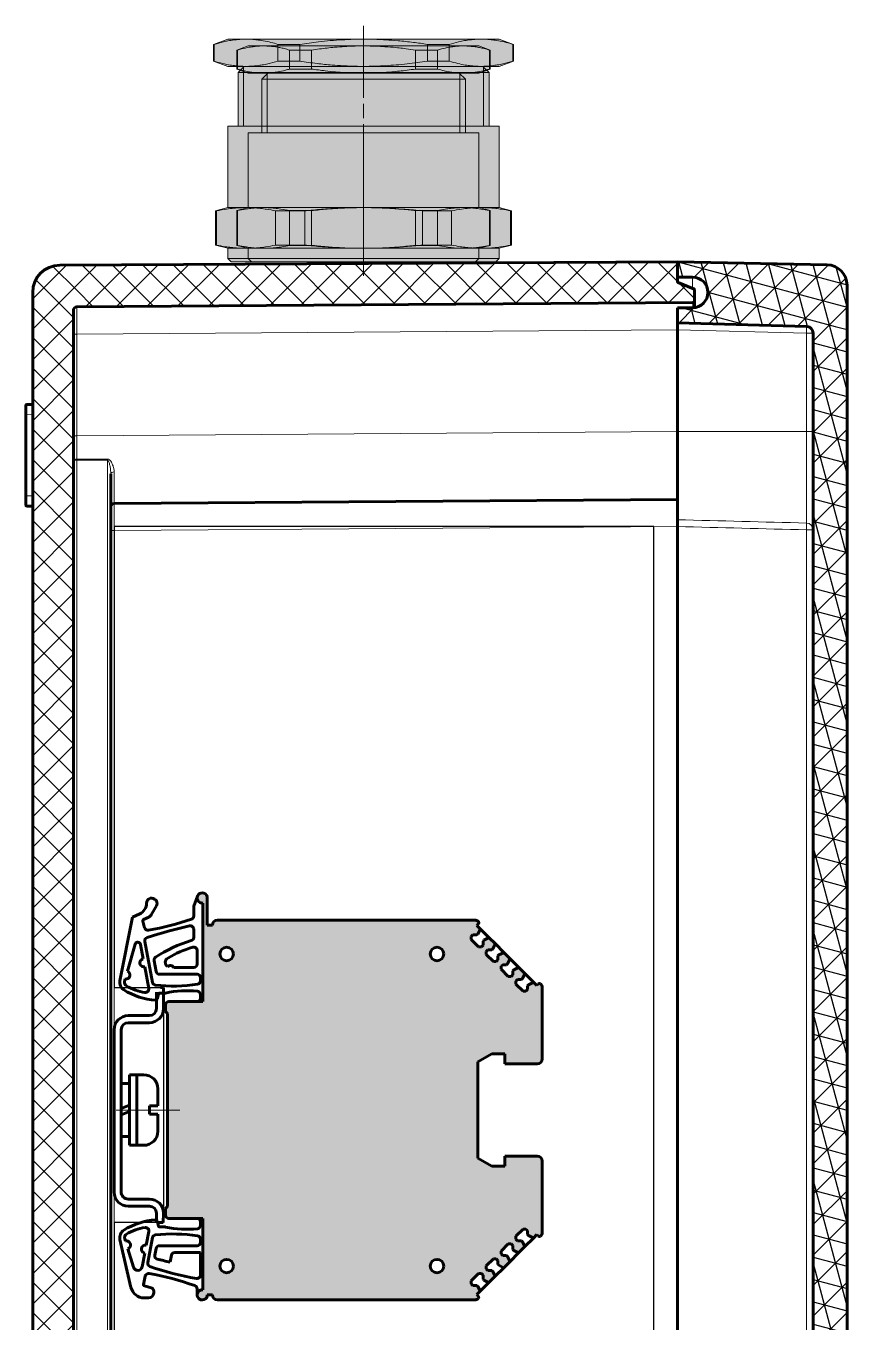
# Model space of a CAD drawing. Header units: millimetres. Extents: x -101 to 319, y -85 to 212.
# Drawn here: x 161.55 to 191.8, y 53.38 to 101.14 of the extents above; entities that cross this region are included whole.
import ezdxf

# ---------------------------------------------------------------- set-up
doc = ezdxf.new("R2010")
doc.units = ezdxf.units.MM
for name, pattern in [('K5LT_AXLED', [26.227272, 21.727272, -1.5, 1.5, -1.5]), ('K5LT_BASIC', [0]), ('K5LT_THIN', [0])]:
    doc.linetypes.add(name, pattern=pattern)
doc.layers.add('Системный слой', color=7, linetype='Continuous')

# ---------------------------------------------------------------- blocks, each defined once
blk = doc.blocks.new('35_DIN_CUTSIDE')
at = {"layer": 'Системный слой', "color": 150, "linetype": 'K5LT_BASIC', "lineweight": 60, "true_color": 0x0080ff}
for p, q in [((6.24, 14.95), (6.24, 17.35)), ((6.85, 18.06), (7.28, 18.06)), ((7.28, 18.06), (7.28, 14.95)), ((2.08, 13.91), (5.2, 13.91)), ((0, 11.83), (0, -12.09)), ((0, 11.83), (0, -12.09)), ((1.04, 11.83), (1.04, -12.09)), ((5.2, 12.87), (2.08, 12.87)), ((2.29, 3.9), (1.04, 3.9)), ((1.04, 3.9), (1.04, 0)), ((3.33, 5.2), (2.29, 5.2)), ((2.29, 5.2), (2.29, 0)), ((2.29, 0), (2.29, 3.9)), ((4.37, 5.2), (3.33, 5.2)), ((4.37, 5.2), (3.33, 5.2)), ((3.33, 0), (3.33, 5.2)), ((6.45, 0.62), (6.45, 3.12)), ((6.45, 0.62), (6.45, 3.12)), ((1.04, 0.24), (2.29, 0.69)), ((5.2, -0.62), (5.2, 0.62)), ((5.2, 0.62), (6.45, 0.62)), ((5.2, -0.62), (5.2, 0.62)), ((5.2, 0.62), (6.45, 0.62)), ((1.04, -3.9), (1.04, 0)), ((2.29, -0.24), (1.04, -0.69)), ((2.29, -5.2), (2.29, 0)), ((2.29, 0), (2.29, -3.9)), ((3.33, 0), (3.33, -5.2)), ((6.45, -0.62), (5.2, -0.62)), ((6.45, -0.62), (5.2, -0.62)), ((6.45, -0.62), (6.45, -3.12)), ((6.45, -0.62), (6.45, -3.12)), ((2.29, -3.9), (1.04, -3.9)), ((3.33, -5.2), (2.29, -5.2)), ((4.37, -5.2), (3.33, -5.2)), ((4.37, -5.2), (3.33, -5.2)), ((5.2, -13.13), (2.08, -13.13)), ((5.2, -13.13), (2.08, -13.13)), ((2.08, -14.17), (5.2, -14.17)), ((2.08, -14.17), (5.2, -14.17)), ((6.24, -15.21), (6.24, -16.46)), ((7.24, -16.59), (7.28, -15.21)), ((6.41, -16.58), (7.24, -16.59))]:
    blk.add_line(p, q, dxfattribs=at)
at = {"layer": 'Системный слой', "color": 30, "linetype": 'K5LT_AXLED', "lineweight": 18, "true_color": 0xff8000}
blk.add_line((0.29, 0), (9.68, 0), dxfattribs=at)
at = {"layer": 'Системный слой', "color": 150, "linetype": 'K5LT_BASIC', "lineweight": 60, "true_color": 0x0080ff}
for centre, radius, start, end in [((2.08, 11.83), 2.08, 90, 180), ((5.2, 14.95), 2.08, 270, 0), ((5.2, 14.95), 1.04, 270, 0), ((2.08, 11.83), 1.04, 90, 180), ((4.37, 3.12), 2.08, 0, 90), ((4.37, 3.12), 2.08, 0, 90), ((4.37, -3.12), 2.08, 270, 0), ((4.37, -3.12), 2.08, 270, 0), ((2.08, -12.09), 2.08, 180, 270), ((2.08, -12.09), 2.08, 180, 270), ((2.08, -12.09), 1.04, 180, 270), ((2.08, -12.09), 1.04, 180, 270), ((5.2, -15.21), 2.08, 0, 90), ((5.2, -15.21), 2.08, 0, 90), ((5.2, -15.21), 1.04, 0, 90), ((5.2, -15.21), 1.04, 0, 90)]:
    blk.add_arc(centre, radius, start, end, dxfattribs=at)
blk = doc.blocks.new('VP.262512_cutside')
h = blk.add_hatch()
h.set_pattern_fill('NET3', color=256, angle=135)
edge = h.paths.add_edge_path()
edge.add_line((197.16, 108), (-29.5, 108))
edge.add_line((-29.5, 108), (-29.5, 102.04))
edge.add_ellipse((-28.5, 102), major_axis=(-1, 0.026), ratio=0.026168, start_angle=270.0393, end_angle=359.8711, ccw=False)
edge.add_arc((-28.5, 102), 1, 90, 178.0958, ccw=False)
edge.add_line((-28.5, 103), (192.01, 103))
edge.add_line((192.01, 103), (192.01, 102.5))
edge.add_line((192.01, 102.5), (192.78, 102.5))
edge.add_line((192.78, 102.5), (192.78, 103))
edge.add_line((192.78, 103), (193.3, 103))
edge.add_line((193.3, 103), (193.3, 102.5))
edge.add_line((193.3, 102.5), (193.81, 102.5))
edge.add_line((193.81, 102.5), (193.81, 103))
edge.add_line((193.81, 103), (197.16, 103))
edge.add_line((197.16, 103), (197.16, 108))
h = blk.add_hatch()
h.set_pattern_fill('NET', color=256, angle=135)
h.paths.add_polyline_path([(-33, 85.3, 0.41217), (-33.2, 85.5), (-34.87, 85.5, 0.305731), (-35.05, 85.38), (-35.96, 83.13, -0.305731), (-36.14, 83), (-38.99, 83), (-38.52, -5.53), (-32.36, -5.5)])
h = blk.add_hatch()
h.set_pattern_fill('NET', color=256, angle=135)
h.paths.add_polyline_path([(-24.34, -6), (-31.86, -6, -0.411616), (-32.36, -5.5), (-38.52, -5.53), (-38.51, -8.02, 0.412681), (-34.51, -12), (-24.34, -12)])
h = blk.add_hatch()
h.set_pattern_fill('NET', color=256, angle=135)
edge = h.paths.add_edge_path()
edge.add_line((210.52, -5.53), (204.39, -5.5))
edge.add_spline(control_points=[(200.36, -5.5), (200.89, -5.5), (201.41, -5.5), (202.38, -5.5), (202.82, -5.5), (203.56, -5.5), (203.86, -5.5), (204.26, -5.5), (204.36, -5.5), (204.36, -5.5)], knot_values=[0, 0, 0, 0, 0.25, 0.25, 0.5, 0.5, 0.75, 0.75, 1, 1, 1, 1], degree=3, periodic=0)
edge.add_arc((203.86, -5.5), 0.5, 270, 359.567, ccw=False)
edge.add_line((203.86, -6), (-24.34, -6))
edge.add_line((-24.34, -6), (-24.34, -12))
edge.add_line((-24.34, -12), (206.51, -12))
edge.add_arc((206.51, -8), 4, 270, 359.7)
edge.add_line((210.51, -8.02), (210.52, -5.53))
at = {"layer": 'Системный слой'}
h = blk.add_hatch(dxfattribs=at)
h.set_pattern_fill('NET3', angle=135, style=0)
h.paths.add_polyline_path([(-29.5, 102.03), (-29.5, 108), (-35.58, 108, 0.408602), (-38.58, 105.06), (-39, 83), (-36.75, 83), (-36.75, 85.25, -0.414214), (-34.5, 87.5, -0.414214), (-32.25, 85.25), (-32.25, 83), (-30, 83)])
at = {"color": 7, "true_color": 0xffffff}
blk.add_lwpolyline([(67.94, 0), (67.94, 7.28), (102.59, 7.28), (102.59, 0), (172, 0), (172, 79.51), (0, 79.51), (0, 0), (67.94, 0)], dxfattribs=at)
at = {"layer": 'Системный слой', "color": 150, "linetype": 'K5LT_BASIC', "lineweight": 60, "true_color": 0x0080ff}
for p, q in [((207.58, 108), (-35.58, 108)), ((-38.58, 105.06), (-39, 83)), ((-29.5, 102.03), (-30, 83)), ((192.01, 103), (-28.5, 103)), ((-36.75, 83), (-36.75, 85.25)), ((-35.96, 83.13), (-35.05, 85.38)), ((-33.2, 85.5), (-34.87, 85.5)), ((-33.2, 85.5), (-32.26, 85.5)), ((-33, 85.3), (-32.36, -5.5)), ((-32.25, 83), (-32.25, 85.25)), ((-36.75, 83), (-39, 83)), ((-36.14, 83), (-38.99, 83)), ((-38.99, 83), (-38.51, -8.02)), ((-30, 83), (-32.25, 83)), ((-29, 83), (-30, 83)), ((-29, 83), (-14, 83)), ((-14, 83), (-1, 83)), ((-3.4, 0), (-3.98, 83)), ((-3.4, 0), (-3.98, 83)), ((-1, 83.02), (-1, 83)), ((0, 83), (-1, 83)), ((0, 83), (172, 83)), ((179.77, -0.5), (-7.77, -0.5)), ((39.7, -0.5), (32.3, -0.5)), ((89.7, -0.5), (82.3, -0.5)), ((-31.86, -6), (203.86, -6)), ((206.51, -12), (-34.51, -12)), ((-17.98, -12.9), (-18, -12.09)), ((-17.88, -13), (-17.47, -13)), ((-17.62, -12), (-17.62, -12)), ((-17.47, -13), (-16.48, -13)), ((-16.63, -12), (-16.68, -12)), ((-16.5, -12), (-16.52, -12)), ((-16.5, -12), (-16.5, -12)), ((-16.48, -13), (-4.52, -13)), ((-4.52, -13), (-3.53, -13)), ((-3.53, -13), (-3.12, -13)), ((-3.37, -12), (-3.37, -12)), ((-3.02, -12.9), (-3, -12.09))]:
    blk.add_line(p, q, dxfattribs=at)
at = {"layer": 'Системный слой', "color": 7, "linetype": 'K5LT_THIN', "lineweight": 18}
for p, q in [((-28.5, 102.03), (-29, 83)), ((-28.5, 103), (-28.5, 102.03)), ((-14, 102.03), (-28.5, 102.03)), ((-14, 103), (-14, 102.03)), ((-14, 102.03), (-14, 83)), ((-0.51, 102.03), (-14, 102.03)), ((0.49, 103), (0.49, 102.03)), ((171.51, 102.03), (0.49, 102.03)), ((-35.1, 85.25), (-36.75, 85.25)), ((-28.36, -5.5), (-28.98, 83)), ((-13.98, 83), (-13.36, -5.5)), ((0, 83.02), (0, 83)), ((0.6, 0), (0.02, 83)), ((0.6, -0.5), (0.6, 0)), ((171.4, 0), (0.6, 0)), ((-9.93, -5.5), (-9.94, -0.99)), ((181.77, -0.99), (-9.77, -0.99)), ((-9.77, -0.99), (-9.76, -5.5)), ((-13.36, -5.5), (-28.36, -5.5)), ((-28.36, -6), (-28.36, -5.5)), ((-13.36, -5.5), (-9.93, -5.5)), ((-13.36, -6), (-13.36, -5.5)), ((-9.76, -5.5), (-9.76, -6)), ((-9.76, -5.5), (181.76, -5.5)), ((-16.5, -12), (-16.5, -12.09)), ((-4.5, -12.09), (-16.5, -12.09)), ((-16.48, -12.9), (-16.5, -12.09)), ((-16.48, -12.9), (-4.52, -12.9)), ((-16.48, -13), (-16.48, -12.9)), ((-4.52, -12.9), (-4.5, -12.09)), ((-4.52, -13), (-4.52, -12.9)), ((-4.5, -12), (-4.5, -12.09))]:
    blk.add_line(p, q, dxfattribs=at)
at = {"layer": 'Системный слой', "color": 150, "linetype": 'K5LT_BASIC', "lineweight": 60, "true_color": 0x0080ff}
for centre, radius, start, end in [((-35.58, 105), 3, 90, 178.9), ((-28.5, 102), 1, 90, 178.5), ((-34.5, 85.25), 2.25, 90, 180), ((-34.5, 85.25), 2.25, 0, 90), ((-34.87, 85.3), 0.2, 90, 158), ((-33.2, 85.3), 0.2, 0.4, 90), ((-36.14, 83.2), 0.2, 270, 338), ((-31.86, -5.5), 0.5, 180.4, 270), ((-34.51, -8), 4, 180.3, 270), ((-3.12, -12.9), 0.1, 270, 359), ((-2.9, -12.1), 0.1, 90, 179)]:
    blk.add_arc(centre, radius, start, end, dxfattribs=at)
at = {"layer": 'Системный слой', "color": 7, "linetype": 'K5LT_THIN', "lineweight": 18}
for centre, major_axis, ratio, start_param, end_param in [((-28.5, 102), (-1, 0.026), 0.026168, 4.713074, 6.283185), ((0.49, 102), (0, 1), 0.99941, 0, 1.544616), ((0.49, 102), (-1, 0.025), 0.026169, 4.713051, 6.248837), ((0, 82.99), (-1, 0.026), 0.026168, 4.713074, 6.283185), ((-9.77, -0.99), (0.5, 0.001), 0.008727, 4.359353, 4.712369), ((-7.77, 0), (0, -0.5), 0.536735, 4.722026, 6.283185), ((-9.76, -5.5), (0, -0.5), 0.343702, 4.721344, 6.283185), ((-9.76, -5.5), (0.5, 0.001), 0.008727, 4.361527, 4.71237), ((-17.63, -12.1), (0, 0.1), 0.707107, 4.737069, 6.283185), ((-17.47, -12.9), (0, -0.1), 0.707107, 4.737069, 6.283184), ((-3.53, -12.9), (0, 0.1), 0.707107, 3.141593, 4.687709), ((-3.37, -12.1), (0, 0.1), 0.707107, 0, 1.546116)]:
    blk.add_ellipse(centre, major_axis=major_axis, ratio=ratio, start_param=start_param, end_param=end_param, dxfattribs=at)
at = {"layer": 'Системный слой', "color": 150, "linetype": 'K5LT_BASIC', "lineweight": 60, "true_color": 0x0080ff}
for centre, major_axis, start_param, end_param in [((-2.9, 0), (0.355, -0.352), 3.930481, 5.494296), ((-18.1, -12.1), (0.0003, 0.1), 4.73308, 6.286406)]:
    blk.add_ellipse(centre, major_axis=major_axis, ratio=1, start_param=start_param, end_param=end_param, dxfattribs=at)
at = {"layer": 'Системный слой', "color": 7, "linetype": 'K5LT_THIN', "lineweight": 18}
for points in [[(-1, 83.02), (-0.83, 89.35), (-0.67, 95.69), (-0.51, 102.03)], [(0.49, 102.03), (0.33, 95.69), (0.17, 89.35), (0, 83.02)], [(-17.56, -12.09), (-17.84, -12.09), (-18, -12.09), (-18, -12.09)], [(-17.98, -12.9), (-17.98, -12.9), (-17.82, -12.9), (-17.55, -12.9)], [(-16.5, -12.09), (-16.89, -12.09), (-17.28, -12.09), (-17.56, -12.09)], [(-17.55, -12.9), (-17.27, -12.9), (-16.88, -12.9), (-16.48, -12.9)], [(-4.52, -12.9), (-4.12, -12.9), (-3.73, -12.9), (-3.45, -12.9)], [(-3.44, -12.09), (-3.72, -12.09), (-4.11, -12.09), (-4.5, -12.09)], [(-3.45, -12.9), (-3.18, -12.9), (-3.02, -12.9), (-3.02, -12.9)], [(-3, -12.09), (-3, -12.09), (-3.16, -12.09), (-3.44, -12.09)]]:
    blk.add_open_spline(points, degree=3, dxfattribs=at)
for points, knots in [([(-33, 85.3), (-33, 85.3), (-32.89, 85.3), (-32.58, 85.3), (-32.43, 85.3), (-32.25, 85.3)], [0, 0, 0, 0, 0.25, 0.25, 0.3956533, 0.3956533, 0.3956533, 0.3956533]), ([(-8.04, 0), (-7.33, 0), (-6.68, 0), (-5.54, 0), (-5.04, 0), (-4.23, 0), (-3.92, 0), (-3.51, 0), (-3.4, 0), (-3.4, 0)], [0, 0, 0, 0, 0.25, 0.25, 0.5, 0.5, 0.75, 0.75, 0.999983, 0.999983, 0.999983, 0.999983]), ([(0.6, 0), (0.07, 0), (-0.45, 0), (-1.42, 0), (-1.86, 0), (-2.6, 0), (-2.9, 0), (-3.3, 0), (-3.4, 0), (-3.4, 0)], [0, 0, 0, 0, 0.25, 0.25, 0.5, 0.5, 0.75, 0.75, 0.9999729, 0.9999729, 0.9999729, 0.9999729]), ([(-9.94, -0.99), (-9.94, -0.88), (-9.89, -0.78), (-9.76, -0.61), (-9.69, -0.55), (-9.44, -0.37), (-9.27, -0.29), (-8.92, -0.14), (-8.74, -0.09), (-8.39, -0.02), (-8.21, 0), (-8.04, 0)], [0, 0, 0, 0, 0.125, 0.125, 0.25, 0.25, 0.5, 0.5, 0.75, 0.75, 1, 1, 1, 1]), ([(-7.77, -0.5), (-7.95, -0.5), (-8.14, -0.51), (-8.51, -0.54), (-8.69, -0.57), (-9.06, -0.64), (-9.25, -0.68), (-9.5, -0.77), (-9.58, -0.8), (-9.71, -0.89), (-9.77, -0.94), (-9.77, -0.99)], [0, 0, 0, 0, 0.25, 0.25, 0.5, 0.5, 0.75, 0.75, 0.875, 0.875, 1, 1, 1, 1]), ([(-28.36, -5.5), (-28.89, -5.5), (-29.41, -5.5), (-30.38, -5.5), (-30.82, -5.5), (-31.56, -5.5), (-31.86, -5.5), (-32.26, -5.5), (-32.36, -5.5), (-32.36, -5.5)], [0, 0, 0, 0, 0.25, 0.25, 0.5, 0.5, 0.75, 0.75, 1, 1, 1, 1])]:
    blk.add_open_spline(points, degree=3, knots=knots, dxfattribs=at)
at = {"layer": 'Системный слой', "color": 150, "linetype": 'K5LT_BASIC', "lineweight": 60, "true_color": 0x0080ff}
for points, knots in [([(-17.88, -13), (-17.91, -13), (-17.93, -12.99), (-17.97, -12.95), (-17.98, -12.92), (-17.98, -12.9)], [0, 0, 0, 0, 0.5, 0.5, 1, 1, 1, 1]), ([(-16.5, -12), (-16.5, -12), (-16.5, -12), (-16.5, -12), (-16.52, -12), (-16.52, -12), (-16.52, -12), (-16.52, -12), (-16.51, -12), (-16.52, -12), (-16.51, -12), (-16.52, -12), (-16.51, -12), (-16.52, -12), (-16.52, -12), (-16.52, -12), (-16.53, -12), (-16.54, -12), (-16.54, -12), (-16.55, -12), (-16.55, -12), (-16.56, -12), (-16.56, -12), (-16.57, -12), (-16.57, -12), (-16.58, -12), (-16.59, -12), (-16.59, -12), (-16.6, -12), (-16.6, -12), (-16.6, -12), (-16.61, -12)], [0.157648, 0.157648, 0.157648, 0.157648, 0.166279, 0.166279, 0.332558, 0.332558, 0.665115, 0.665115, 1.330231, 1.330231, 2.106828, 2.106828, 2.883426, 2.883426, 3.660024, 3.660024, 4.436622, 4.436622, 5.213219, 5.213219, 5.989817, 5.989817, 6.766415, 6.766415, 7.543013, 7.543013, 8.319611, 8.319611, 9.096208, 9.096208, 9.649177, 9.649177, 9.649177, 9.649177]), ([(-3.1, -13), (-3.1, -13), (-3.1, -13), (-3.11, -13), (-3.11, -13), (-3.11, -13), (-3.11, -13), (-3.12, -13), (-3.12, -13), (-3.12, -13), (-3.12, -13), (-3.12, -13)], [2.141056, 2.141056, 2.141056, 2.141056, 2.292975, 2.292975, 2.596815, 2.596815, 3.204494, 3.204494, 3.502231, 3.502231, 3.625097, 3.625097, 3.625097, 3.625097])]:
    blk.add_open_spline(points, degree=3, knots=knots, dxfattribs=at)
at = {"rotation": 90}
blk.add_blockref('35_DIN_CUTSIDE', (86, 0), dxfattribs=at)
blk = doc.blocks.new('VZ-N32_withoutcap')
at = {"true_color": 0xffffff}
blk.add_hatch(color=7, dxfattribs=at).paths.add_polyline_path([(20, -20), (20, -8), (21.8, -7.52), (21.8, -2.48), (20, -2), (20, -0.5), (19.5, 0), (-19.5, 0), (-20, -0.5), (-20, -2), (-21.8, -2.48), (-21.8, -7.52), (-20, -8), (-20, -20), (-18.5, -20), (-18.5, -27.93), (-17.6, -28.82), (-20, -28.82), (-22.1, -29.59), (-22.1, -32.06), (-20, -32.83), (20, -32.83), (22.1, -32.06), (22.1, -29.59), (20, -28.82), (17.6, -28.82), (18.5, -27.93), (18.5, -20)])
at = {"color": 30, "linetype": 'K5LT_AXLED', "lineweight": 0, "true_color": 0xff8000}
blk.add_line((0, 2.04), (0, -34.78), dxfattribs=at)
at = {"color": 150, "linetype": 'K5LT_BASIC', "lineweight": 0, "true_color": 0x0080ff}
for p, q in [((-20, -0.5), (-19.5, 0)), ((0, 0), (-19.5, 0)), ((19.5, 0), (0, 0)), ((20, -0.5), (19.5, 0)), ((-20, -0.5), (-20, -2)), ((0, -0.5), (-20, -0.5)), ((20, -0.5), (0, -0.5)), ((20, -0.5), (20, -2)), ((-21.8, -2.48), (-20, -2)), ((-21.8, -2.48), (-21.66, -2.48)), ((-21.8, -7.52), (-21.8, -2.48)), ((-21.66, -7.52), (-21.66, -2.48)), ((-20, -2), (-17.32, -2)), ((-17.32, -2), (0, -2)), ((-12.98, -2.48), (-8.67, -2.48)), ((-12.98, -7.52), (-12.98, -2.48)), ((-8.67, -7.52), (-8.67, -2.48)), ((0, -2), (17.32, -2)), ((8.67, -7.52), (8.67, -2.48)), ((8.67, -2.48), (12.98, -2.48)), ((12.98, -7.52), (12.98, -2.48)), ((17.32, -2), (20, -2)), ((21.8, -2.48), (20, -2)), ((21.66, -7.52), (21.66, -2.48)), ((21.66, -2.48), (21.8, -2.48)), ((21.8, -7.52), (21.8, -2.48)), ((-21.8, -7.52), (-20, -8)), ((-21.66, -7.52), (-21.8, -7.52)), ((-8.67, -7.52), (-12.98, -7.52)), ((12.98, -7.52), (8.67, -7.52)), ((21.8, -7.52), (20, -8)), ((21.8, -7.52), (21.66, -7.52)), ((-20, -8), (-20, -20)), ((-17.32, -8), (-20, -8)), ((0, -8), (-17.32, -8)), ((17.32, -8), (0, -8)), ((20, -8), (17.32, -8)), ((20, -8), (20, -20)), ((20, -20), (-20, -20)), ((-18.5, -27.93), (-18.5, -20)), ((18.5, -27.93), (18.5, -20)), ((-17.6, -28.82), (-18.5, -27.93)), ((0, -27.93), (-18.5, -27.93)), ((18.5, -27.93), (0, -27.93)), ((17.6, -28.82), (18.5, -27.93)), ((-22.1, -29.59), (-20, -28.82)), ((-22.1, -29.59), (-22.1, -32.06)), ((-22.02, -29.59), (-22.1, -29.59)), ((-22.02, -29.59), (-22.02, -32.06)), ((-17.32, -28.82), (-20, -28.82)), ((0, -28.82), (-17.32, -28.82)), ((-12.62, -29.59), (-12.62, -32.06)), ((-9.4, -29.59), (-12.62, -29.59)), ((-9.4, -29.59), (-9.4, -32.06)), ((17.32, -28.82), (0, -28.82)), ((9.4, -29.59), (9.4, -32.06)), ((12.62, -29.59), (9.4, -29.59)), ((12.62, -29.59), (12.62, -32.06)), ((20, -28.82), (17.32, -28.82)), ((22.1, -29.59), (20, -28.82)), ((22.02, -29.59), (22.02, -32.06)), ((22.1, -29.59), (22.02, -29.59)), ((22.1, -29.59), (22.1, -32.06)), ((-22.1, -32.06), (-20, -32.83)), ((-22.1, -32.06), (-22.02, -32.06)), ((-12.62, -32.06), (-9.4, -32.06)), ((9.4, -32.06), (12.62, -32.06)), ((22.1, -32.06), (20, -32.83)), ((22.02, -32.06), (22.1, -32.06)), ((-20, -32.83), (-17.32, -32.83)), ((-17.32, -32.83), (0, -32.83)), ((0, -32.83), (17.32, -32.83)), ((17.32, -32.83), (20, -32.83))]:
    blk.add_line(p, q, dxfattribs=at)
at = {"color": 7, "linetype": 'K5LT_THIN', "lineweight": 0}
for p, q in [((-17.69, -27.93), (-17.69, -20)), ((17.69, -27.93), (17.69, -20)), ((-17.69, -28.74), (-17.69, -27.93)), ((17.69, -28.74), (17.69, -27.93))]:
    blk.add_line(p, q, dxfattribs=at)
at = {"color": 150, "linetype": 'K5LT_BASIC', "lineweight": 0, "true_color": 0x0080ff}
for points, knots in [([(-17.32, -2), (-17.62, -2), (-18.22, -2.01), (-19.18, -2.08), (-20.32, -2.22), (-21.17, -2.38), (-21.66, -2.48)], [0, 0, 0, 0, 1.452167, 2.881664, 4.647628, 7, 7, 7, 7]), ([(-12.98, -2.48), (-13.42, -2.39), (-14.14, -2.25), (-15.13, -2.12), (-15.94, -2.05), (-16.66, -2.01), (-17.12, -2), (-17.32, -2)], [0, 0, 0, 0, 2.40543, 4.023924, 5.43573, 6.897013, 8, 8, 8, 8]), ([(0, -2), (-0.6, -2), (-1.8, -2.01), (-3.54, -2.08), (-5.52, -2.19), (-7.21, -2.33), (-8.36, -2.45), (-8.67, -2.48)], [0, 0, 0, 0, 1.65962, 3.293331, 4.829431, 7.118353, 8, 8, 8, 8]), ([(8.67, -2.48), (7.81, -2.39), (6.36, -2.25), (4.39, -2.12), (2.76, -2.05), (1.32, -2.01), (0.4, -2), (0, -2)], [0, 0, 0, 0, 2.40543, 4.023924, 5.43573, 6.897013, 8, 8, 8, 8]), ([(17.32, -2), (17.02, -2), (16.42, -2.01), (15.46, -2.08), (14.32, -2.22), (13.47, -2.38), (12.98, -2.48)], [0, 0, 0, 0, 1.452167, 2.881664, 4.647628, 7, 7, 7, 7]), ([(21.66, -2.48), (21.23, -2.39), (20.5, -2.25), (19.51, -2.12), (18.7, -2.05), (17.98, -2.01), (17.52, -2), (17.32, -2)], [0, 0, 0, 0, 2.40543, 4.023924, 5.43573, 6.897013, 8, 8, 8, 8]), ([(-21.66, -7.52), (-21.23, -7.61), (-20.5, -7.75), (-19.51, -7.88), (-18.7, -7.95), (-17.98, -7.99), (-17.52, -8), (-17.32, -8)], [0, 0, 0, 0, 2.40543, 4.023924, 5.43573, 6.897013, 8, 8, 8, 8]), ([(-17.32, -8), (-17.02, -8), (-16.42, -7.99), (-15.46, -7.92), (-14.32, -7.78), (-13.47, -7.62), (-12.98, -7.52)], [0, 0, 0, 0, 1.452167, 2.881664, 4.647628, 7, 7, 7, 7]), ([(-8.67, -7.52), (-7.81, -7.61), (-6.36, -7.75), (-4.39, -7.88), (-2.76, -7.95), (-1.32, -7.99), (-0.4, -8), (0, -8)], [0, 0, 0, 0, 2.40543, 4.023924, 5.43573, 6.897013, 8, 8, 8, 8]), ([(0, -8), (0.6, -8), (1.8, -7.99), (3.54, -7.92), (5.52, -7.81), (7.21, -7.67), (8.36, -7.55), (8.67, -7.52)], [0, 0, 0, 0, 1.65962, 3.293331, 4.829431, 7.118353, 8, 8, 8, 8]), ([(12.98, -7.52), (13.42, -7.61), (14.14, -7.75), (15.13, -7.88), (15.94, -7.95), (16.66, -7.99), (17.12, -8), (17.32, -8)], [0, 0, 0, 0, 2.40543, 4.023924, 5.43573, 6.897013, 8, 8, 8, 8]), ([(17.32, -8), (17.62, -8), (18.22, -7.99), (19.18, -7.92), (20.32, -7.78), (21.17, -7.62), (21.66, -7.52)], [0, 0, 0, 0, 1.452167, 2.881664, 4.647628, 7, 7, 7, 7]), ([(-22.02, -29.59), (-21.53, -29.44), (-20.76, -29.23), (-19.74, -29.03), (-18.94, -28.91), (-18.15, -28.84), (-17.6, -28.82), (-17.32, -28.82)], [0, 0, 0, 0, 2.52956, 3.944897, 5.211736, 6.584694, 8, 8, 8, 8]), ([(-17.32, -28.82), (-17.02, -28.82), (-16.51, -28.84), (-15.74, -28.91), (-14.9, -29.02), (-13.84, -29.24), (-13.04, -29.46), (-12.62, -29.59)], [0, 0, 0, 0, 1.547019, 2.551865, 3.939937, 5.810963, 8, 8, 8, 8]), ([(-9.4, -29.59), (-8.42, -29.44), (-6.88, -29.23), (-4.84, -29.03), (-3.25, -28.91), (-1.65, -28.84), (-0.56, -28.82), (0, -28.82)], [0, 0, 0, 0, 2.52956, 3.944897, 5.211736, 6.584694, 8, 8, 8, 8]), ([(0, -28.82), (0.61, -28.82), (1.61, -28.84), (3.16, -28.91), (4.84, -29.02), (6.97, -29.24), (8.55, -29.46), (9.4, -29.59)], [0, 0, 0, 0, 1.547019, 2.551865, 3.939937, 5.810963, 8, 8, 8, 8]), ([(12.62, -29.59), (13.11, -29.44), (13.88, -29.23), (14.9, -29.03), (15.7, -28.91), (16.49, -28.84), (17.04, -28.82), (17.32, -28.82)], [0, 0, 0, 0, 2.529573, 3.944907, 5.211741, 6.584695, 8, 8, 8, 8]), ([(17.32, -28.82), (17.62, -28.82), (18.13, -28.84), (18.9, -28.91), (19.74, -29.02), (20.81, -29.24), (21.6, -29.46), (22.02, -29.59)], [0, 0, 0, 0, 1.547055, 2.551904, 3.939959, 5.810956, 8, 8, 8, 8]), ([(-17.32, -32.83), (-17.65, -32.83), (-18.19, -32.81), (-19.04, -32.72), (-19.94, -32.59), (-20.96, -32.37), (-21.68, -32.17), (-22.02, -32.06)], [0, 0, 0, 0, 1.669309, 2.764381, 4.320014, 6.234949, 8, 8, 8, 8]), ([(-12.62, -32.06), (-13.08, -32.2), (-13.83, -32.41), (-14.88, -32.62), (-15.68, -32.73), (-16.49, -32.81), (-17.01, -32.83), (-17.32, -32.83)], [0, 0, 0, 0, 2.365452, 3.846876, 5.378942, 6.427183, 8, 8, 8, 8]), ([(0, -32.83), (-0.66, -32.83), (-1.75, -32.81), (-3.44, -32.72), (-5.23, -32.59), (-7.28, -32.37), (-8.72, -32.17), (-9.4, -32.06)], [0, 0, 0, 0, 1.669309, 2.764381, 4.320014, 6.234949, 8, 8, 8, 8]), ([(9.4, -32.06), (8.48, -32.2), (6.98, -32.41), (4.88, -32.62), (3.28, -32.73), (1.65, -32.81), (0.62, -32.83), (0, -32.83)], [0, 0, 0, 0, 2.365452, 3.846876, 5.378942, 6.427183, 8, 8, 8, 8]), ([(17.32, -32.83), (16.99, -32.83), (16.45, -32.81), (15.6, -32.72), (14.7, -32.59), (13.68, -32.37), (12.96, -32.17), (12.62, -32.06)], [0, 0, 0, 0, 1.669309, 2.764381, 4.320014, 6.234949, 8, 8, 8, 8]), ([(22.02, -32.06), (21.56, -32.2), (20.81, -32.41), (19.76, -32.62), (18.96, -32.73), (18.15, -32.81), (17.63, -32.83), (17.32, -32.83)], [0, 0, 0, 0, 2.365452, 3.846876, 5.378942, 6.427183, 8, 8, 8, 8])]:
    blk.add_open_spline(points, degree=3, knots=knots, dxfattribs=at)
blk = doc.blocks.new('VZ-N25_withoutcap')
at = {"true_color": 0xffffff}
blk.add_hatch(color=7, dxfattribs=at).paths.add_polyline_path([(17, -19), (17, -8), (18.65, -7.56), (18.65, -2.44), (17, -2), (17, -0.5), (16.5, 0), (-16.5, 0), (-17, -0.5), (-17, -2), (-18.65, -2.44), (-18.65, -7.56), (-17, -8), (-17, -19), (-15, -19), (-15, -26.93), (-14.1, -27.82), (-17, -27.82), (-18.65, -28.43), (-18.65, -31.22), (-17, -31.83), (17, -31.83), (18.65, -31.22), (18.65, -28.43), (17, -27.82), (14.1, -27.82), (15, -26.93), (15, -19)])
at = {"color": 150, "linetype": 'K5LT_BASIC', "lineweight": 0, "true_color": 0x0080ff}
for p, q in [((-17, -0.5), (-16.5, 0)), ((-16.5, 0), (0, 0)), ((0, 0), (16.5, 0)), ((17, -0.5), (16.5, 0)), ((-17, -0.5), (-17, -2)), ((-17, -0.5), (0, -0.5)), ((0, -0.5), (17, -0.5)), ((17, -0.5), (17, -2)), ((-18.65, -2.44), (-17, -2)), ((-18.65, -7.56), (-18.65, -2.44)), ((-18.56, -2.44), (-18.65, -2.44)), ((-18.56, -7.56), (-18.56, -2.44)), ((-14.72, -2), (-17, -2)), ((0, -2), (-14.72, -2)), ((-10.89, -7.56), (-10.89, -2.44)), ((-7.67, -2.44), (-10.89, -2.44)), ((-7.67, -7.56), (-7.67, -2.44)), ((14.72, -2), (0, -2)), ((10.89, -2.44), (7.67, -2.44)), ((7.67, -7.56), (7.67, -2.44)), ((10.89, -7.56), (10.89, -2.44)), ((17, -2), (14.72, -2)), ((18.65, -2.44), (17, -2)), ((18.65, -2.44), (18.56, -2.44)), ((18.56, -7.56), (18.56, -2.44)), ((18.65, -7.56), (18.65, -2.44)), ((-18.65, -7.56), (-17, -8)), ((-18.65, -7.56), (-18.56, -7.56)), ((-10.89, -7.56), (-7.67, -7.56)), ((7.67, -7.56), (10.89, -7.56)), ((18.65, -7.56), (17, -8)), ((18.56, -7.56), (18.65, -7.56)), ((-17, -8), (-17, -19)), ((-17, -8), (-14.72, -8)), ((-14.72, -8), (0, -8)), ((0, -8), (14.72, -8)), ((14.72, -8), (17, -8)), ((17, -8), (17, -19)), ((-17, -19), (17, -19)), ((-15, -26.93), (-15, -19)), ((15, -26.93), (15, -19)), ((-18.65, -28.43), (-17, -27.82)), ((-18.65, -28.43), (-18.65, -31.22)), ((-18.65, -28.43), (-18.56, -28.43)), ((-18.56, -28.43), (-18.56, -31.22)), ((-17, -27.82), (-14.72, -27.82)), ((-14.1, -27.82), (-15, -26.93)), ((-15, -26.93), (0, -26.93)), ((-14.72, -27.82), (0, -27.82)), ((-10.89, -28.43), (-10.89, -31.22)), ((-10.89, -28.43), (-7.67, -28.43)), ((-7.67, -28.43), (-7.67, -31.22)), ((0, -26.93), (15, -26.93)), ((0, -27.82), (14.72, -27.82)), ((7.67, -28.43), (7.67, -31.22)), ((7.67, -28.43), (10.89, -28.43)), ((10.89, -28.43), (10.89, -31.22)), ((14.1, -27.82), (15, -26.93)), ((14.72, -27.82), (17, -27.82)), ((18.65, -28.43), (17, -27.82)), ((18.56, -28.43), (18.56, -31.22)), ((18.56, -28.43), (18.65, -28.43)), ((18.65, -28.43), (18.65, -31.22)), ((-18.56, -31.22), (-18.65, -31.22)), ((-18.65, -31.22), (-17, -31.83)), ((-14.72, -31.83), (-17, -31.83)), ((0, -31.83), (-14.72, -31.83)), ((-7.67, -31.22), (-10.89, -31.22)), ((14.72, -31.83), (0, -31.83)), ((10.89, -31.22), (7.67, -31.22)), ((17, -31.83), (14.72, -31.83)), ((18.65, -31.22), (17, -31.83)), ((18.65, -31.22), (18.56, -31.22))]:
    blk.add_line(p, q, dxfattribs=at)
at = {"color": 30, "linetype": 'K5LT_AXLED', "lineweight": 0, "true_color": 0xff8000}
blk.add_line((0, 1.41), (0, -34.42), dxfattribs=at)
at = {"color": 7, "linetype": 'K5LT_THIN', "lineweight": 0}
for p, q in [((-14.19, -26.93), (-14.19, -19)), ((14.19, -26.93), (14.19, -19)), ((-14.19, -27.74), (-14.19, -26.93)), ((14.19, -27.74), (14.19, -26.93))]:
    blk.add_line(p, q, dxfattribs=at)
at = {"color": 150, "linetype": 'K5LT_BASIC', "lineweight": 0, "true_color": 0x0080ff}
for points, knots in [([(-18.56, -2.44), (-18.17, -2.36), (-17.53, -2.23), (-16.66, -2.11), (-15.94, -2.04), (-15.3, -2.01), (-14.9, -2), (-14.72, -2)], [0, 0, 0, 0, 2.419879, 4.039963, 5.44907, 6.903989, 8, 8, 8, 8]), ([(-14.72, -2), (-14.46, -2), (-13.93, -2.01), (-13.08, -2.08), (-12.07, -2.21), (-11.32, -2.35), (-10.89, -2.44)], [0, 0, 0, 0, 1.44825, 2.877362, 4.644411, 7, 7, 7, 7]), ([(-7.67, -2.44), (-6.9, -2.36), (-5.61, -2.23), (-3.87, -2.11), (-2.43, -2.04), (-1.16, -2.01), (-0.35, -2), (0, -2)], [0, 0, 0, 0, 2.419879, 4.039963, 5.44907, 6.903989, 8, 8, 8, 8]), ([(0, -2), (0.53, -2), (1.58, -2.01), (3.13, -2.07), (4.87, -2.18), (6.38, -2.3), (7.39, -2.41), (7.67, -2.44)], [0, 0, 0, 0, 1.655143, 3.288413, 4.825597, 7.115345, 8, 8, 8, 8]), ([(10.89, -2.44), (11.27, -2.36), (11.92, -2.23), (12.79, -2.11), (13.51, -2.04), (14.14, -2.01), (14.55, -2), (14.72, -2)], [0, 0, 0, 0, 2.41988, 4.039965, 5.449071, 6.903989, 8, 8, 8, 8]), ([(14.72, -2), (14.99, -2), (15.51, -2.01), (16.36, -2.08), (17.38, -2.21), (18.13, -2.35), (18.56, -2.44)], [0, 0, 0, 0, 1.448248, 2.877358, 4.644409, 7, 7, 7, 7]), ([(-14.72, -8), (-14.99, -8), (-15.51, -7.99), (-16.36, -7.92), (-17.38, -7.79), (-18.13, -7.65), (-18.56, -7.56)], [0, 0, 0, 0, 1.44825, 2.877362, 4.644411, 7, 7, 7, 7]), ([(-10.89, -7.56), (-11.27, -7.64), (-11.92, -7.77), (-12.79, -7.89), (-13.51, -7.96), (-14.14, -7.99), (-14.55, -8), (-14.72, -8)], [0, 0, 0, 0, 2.419879, 4.039963, 5.44907, 6.903989, 8, 8, 8, 8]), ([(0, -8), (-0.53, -8), (-1.58, -7.99), (-3.13, -7.93), (-4.87, -7.82), (-6.38, -7.7), (-7.39, -7.59), (-7.67, -7.56)], [0, 0, 0, 0, 1.655143, 3.288413, 4.825597, 7.115345, 8, 8, 8, 8]), ([(7.67, -7.56), (6.9, -7.64), (5.61, -7.77), (3.87, -7.89), (2.43, -7.96), (1.16, -7.99), (0.35, -8), (0, -8)], [0, 0, 0, 0, 2.419879, 4.039963, 5.44907, 6.903989, 8, 8, 8, 8]), ([(14.72, -8), (14.46, -8), (13.93, -7.99), (13.08, -7.92), (12.07, -7.79), (11.32, -7.65), (10.89, -7.56)], [0, 0, 0, 0, 1.448248, 2.877358, 4.644409, 7, 7, 7, 7]), ([(18.56, -7.56), (18.17, -7.64), (17.53, -7.77), (16.66, -7.89), (15.94, -7.96), (15.3, -7.99), (14.9, -8), (14.72, -8)], [0, 0, 0, 0, 2.41988, 4.039965, 5.449071, 6.903989, 8, 8, 8, 8]), ([(-14.72, -27.82), (-14.99, -27.82), (-15.43, -27.84), (-16.12, -27.9), (-16.93, -28.02), (-17.76, -28.2), (-18.35, -28.36), (-18.56, -28.43)], [0, 0, 0, 0, 1.64951, 2.746923, 4.320506, 6.673858, 8, 8, 8, 8]), ([(-10.89, -28.43), (-11.22, -28.33), (-11.81, -28.17), (-12.63, -28), (-13.34, -27.9), (-14.03, -27.84), (-14.49, -27.82), (-14.72, -27.82)], [0, 0, 0, 0, 2.117323, 3.707547, 5.095921, 6.54191, 8, 8, 8, 8]), ([(0, -27.82), (-0.53, -27.82), (-1.41, -27.84), (-2.8, -27.9), (-4.41, -28.02), (-6.08, -28.2), (-7.25, -28.36), (-7.67, -28.43)], [0, 0, 0, 0, 1.649514, 2.746927, 4.320509, 6.673859, 8, 8, 8, 8]), ([(7.67, -28.43), (7, -28.33), (5.82, -28.17), (4.19, -28), (2.77, -27.9), (1.39, -27.84), (0.46, -27.82), (0, -27.82)], [0, 0, 0, 0, 2.117321, 3.707544, 5.09592, 6.54191, 8, 8, 8, 8]), ([(14.72, -27.82), (14.46, -27.82), (14.02, -27.84), (13.32, -27.9), (12.52, -28.02), (11.68, -28.2), (11.1, -28.36), (10.89, -28.43)], [0, 0, 0, 0, 1.649514, 2.746927, 4.320509, 6.673859, 8, 8, 8, 8]), ([(18.56, -28.43), (18.22, -28.33), (17.63, -28.17), (16.82, -28), (16.11, -27.9), (15.42, -27.84), (14.95, -27.82), (14.72, -27.82)], [0, 0, 0, 0, 2.117321, 3.707544, 5.09592, 6.54191, 8, 8, 8, 8]), ([(-18.56, -31.22), (-18.29, -31.3), (-17.81, -31.44), (-17.11, -31.59), (-16.41, -31.71), (-15.73, -31.79), (-15.15, -31.82), (-14.83, -31.83), (-14.72, -31.83)], [0, 0, 0, 0, 1.884561, 3.420348, 4.961014, 6.736057, 8.238726, 9, 9, 9, 9]), ([(-14.72, -31.83), (-14.44, -31.83), (-13.98, -31.81), (-13.27, -31.74), (-12.47, -31.62), (-11.65, -31.44), (-11.09, -31.28), (-10.89, -31.22)], [0, 0, 0, 0, 1.734922, 2.863683, 4.439349, 6.756734, 8, 8, 8, 8]), ([(-7.67, -31.22), (-7.2, -31.29), (-6.39, -31.41), (-5.42, -31.52), (-4.39, -31.63), (-3.39, -31.71), (-2.13, -31.78), (-1.07, -31.82), (-0.32, -31.83), (0, -31.83)], [0, 0, 0, 0, 1.85142, 3.182291, 3.800386, 5.890689, 7.077018, 8.732476, 10, 10, 10, 10]), ([(0, -31.83), (0.56, -31.83), (1.48, -31.81), (2.9, -31.74), (4.51, -31.62), (6.14, -31.44), (7.27, -31.28), (7.67, -31.22)], [0, 0, 0, 0, 1.734922, 2.863683, 4.439349, 6.756734, 8, 8, 8, 8]), ([(10.89, -31.22), (11.15, -31.3), (11.64, -31.44), (12.34, -31.59), (13.03, -31.71), (13.72, -31.79), (14.29, -31.82), (14.61, -31.83), (14.72, -31.83)], [0, 0, 0, 0, 1.884561, 3.420348, 4.961014, 6.736057, 8.238726, 9, 9, 9, 9]), ([(14.72, -31.83), (15, -31.83), (15.46, -31.81), (16.17, -31.74), (16.98, -31.62), (17.79, -31.44), (18.36, -31.28), (18.56, -31.22)], [0, 0, 0, 0, 1.734922, 2.863683, 4.439349, 6.756734, 8, 8, 8, 8])]:
    blk.add_open_spline(points, degree=3, knots=knots, dxfattribs=at)
blk = doc.blocks.new('SUPU_SCREW_WHITE_16_viewside')
at = {"true_color": 0xffffff}
h = blk.add_hatch(color=7, dxfattribs=at)
h.paths.add_polyline_path([(5.8, 30.51), (5.8, 16), (0.8, 16), (0.45, 15.85), (0.3, 15.5), (0.3, 14.5), (0.6, 14.2), (0.6, -14.2), (0.3, -14.5), (0.3, -15.5), (0.45, -15.85), (0.8, -16), (5.8, -16), (5.8, -26.51), (5.25, -26.65), (4.96, -27.15), (5.1, -27.7), (5.6, -27.99), (6.15, -27.85), (6.44, -27.35), (6.45, -27.25), (7.2, -27.25), (7.42, -27.78), (7.95, -28), (45.85, -28), (46.38, -27.78), (46.39, -27.77), (46.46, -27.59), (46.38, -27.42), (46.17, -27.21), (46.68, -26.7), (46.67, -26.67), (46.32, -25.99), (46.17, -25.85), (45.59, -25.85), (45.35, -25.61), (45.35, -25.18), (46.41, -24.12), (46.84, -24.12), (47.08, -24.36), (47.08, -24.94), (47.22, -25.09), (47.9, -25.43), (47.94, -25.44), (48.87, -24.51), (48.86, -24.48), (48.51, -23.8), (48.37, -23.65), (47.78, -23.65), (47.55, -23.42), (47.55, -22.99), (48.61, -21.93), (49.03, -21.93), (49.27, -22.17), (49.27, -22.75), (49.41, -22.89), (50.09, -23.24), (50.13, -23.25), (51.06, -22.32), (51.05, -22.29), (50.7, -21.6), (50.56, -21.46), (49.98, -21.46), (49.74, -21.22), (49.74, -20.8), (50.8, -19.74), (51.22, -19.74), (51.46, -19.98), (51.46, -20.56), (51.6, -20.7), (52.29, -21.05), (52.32, -21.06), (53.25, -20.13), (53.24, -20.1), (52.89, -19.41), (52.75, -19.27), (52.17, -19.27), (51.93, -19.03), (51.93, -18.61), (52.99, -17.55), (53.41, -17.55), (53.65, -17.78), (53.65, -18.37), (53.79, -18.51), (54.48, -18.86), (54.51, -18.87), (55.01, -18.37), (55.22, -18.58), (55.4, -18.66), (55.57, -18.59), (55.8, -18.06), (55.8, -18.05), (55.8, -7.55), (55.58, -7.02), (55.05, -6.8), (50.3, -6.8), (50.3, -8.3), (48.36, -8.3), (46.3, -7.11), (46.3, 7.11), (48.36, 8.3), (50.3, 8.3), (50.3, 6.8), (55.05, 6.8), (55.58, 7.02), (55.8, 7.55), (55.8, 18.05), (55.58, 18.58), (55.57, 18.59), (55.39, 18.66), (55.22, 18.58), (55.01, 18.37), (54.57, 18.81), (54.49, 18.82), (54.48, 18.81), (53.79, 18.46), (53.65, 18.32), (53.65, 17.74), (53.41, 17.5), (52.99, 17.5), (51.93, 18.56), (51.93, 18.98), (52.17, 19.22), (52.75, 19.22), (52.89, 19.36), (53.24, 20.05), (53.25, 20.13), (53.24, 20.14), (52.38, 21), (52.3, 21.01), (52.29, 21), (51.6, 20.65), (51.46, 20.51), (51.46, 19.93), (51.22, 19.69), (50.8, 19.69), (49.74, 20.75), (49.74, 21.18), (49.98, 21.41), (50.56, 21.41), (50.7, 21.56), (51.05, 22.24), (51.05, 22.32), (51.05, 22.33), (50.19, 23.19), (50.11, 23.2), (50.09, 23.19), (49.41, 22.85), (49.27, 22.7), (49.27, 22.12), (49.03, 21.88), (48.61, 21.88), (47.55, 22.94), (47.55, 23.37), (47.78, 23.61), (48.37, 23.61), (48.51, 23.75), (48.86, 24.43), (48.86, 24.51), (48.86, 24.52), (47.99, 25.39), (47.92, 25.39), (47.9, 25.39), (47.22, 25.04), (47.08, 24.9), (47.08, 24.31), (46.84, 24.07), (46.41, 24.07), (45.35, 25.13), (45.35, 25.56), (45.59, 25.8), (46.17, 25.8), (46.32, 25.94), (46.67, 26.62), (46.67, 26.7), (46.66, 26.72), (46.17, 27.21), (46.38, 27.42), (46.46, 27.6), (46.38, 27.78), (45.85, 28), (45.85, 28), (7.95, 28), (7.42, 27.78), (7.2, 27.25), (6.45, 27.25), (6.45, 31.25), (6.23, 31.78), (5.7, 32), (5.17, 31.78), (4.95, 31.25), (5.17, 30.72), (5.7, 30.5), (5.8, 30.51)])
h.paths.add_polyline_path([(9.3, 22.01), (8.6, 22.3), (8.31, 23), (8.6, 23.7), (9.3, 23.99), (10, 23.7), (10.29, 23), (10, 22.3)])
h.paths.add_polyline_path([(40.3, 22.01), (39.6, 22.3), (39.31, 23), (39.6, 23.7), (40.3, 23.99), (41, 23.7), (41.29, 23), (41, 22.3)])
h.paths.add_polyline_path([(9.3, -23.99), (8.6, -23.7), (8.31, -23), (8.6, -22.3), (9.3, -22.01), (10, -22.3), (10.29, -23), (10, -23.7)])
h.paths.add_polyline_path([(40.3, -23.99), (39.6, -23.7), (39.31, -23), (39.6, -22.3), (40.3, -22.01), (41, -22.3), (41.29, -23), (41, -23.7)])
at = {"color": 150, "linetype": 'K5LT_BASIC', "lineweight": 60, "true_color": 0x0080ff}
for p, q in [((-1.7, 31.2), (-1.98, 31.2)), ((4.99, 31.5), (4.45, 30.05)), ((6.45, 27.25), (6.45, 31.25)), ((-3.51, 28.91), (-4.59, 28.41)), ((-1.82, 28.75), (-1.05, 30.07)), ((4.45, 30.05), (4.45, 28.6)), ((5.8, 30.51), (5.8, 16)), ((-4.59, 28.41), (-6.43, 19.05)), ((-2.78, 26.86), (-3.05, 27.84)), ((-2.95, 28.07), (-2.15, 28.44)), ((7.2, 27.25), (6.45, 27.25)), ((45.85, 28), (7.95, 28)), ((46.17, 27.21), (46.38, 27.42)), ((46.66, 26.72), (46.17, 27.21)), ((-2.75, 24.86), (-1.63, 18.81)), ((4.45, 25.45), (4.45, 26.64)), ((45.35, 25.56), (45.59, 25.8)), ((45.35, 25.13), (45.35, 25.56)), ((46.41, 24.07), (45.35, 25.13)), ((45.59, 25.8), (46.17, 25.8)), ((46.17, 25.8), (46.32, 25.94)), ((46.32, 25.94), (46.67, 26.62)), ((47.99, 25.39), (46.66, 26.72)), ((47.22, 25.04), (47.08, 24.9)), ((47.08, 24.9), (47.08, 24.31)), ((47.9, 25.39), (47.22, 25.04)), ((48.86, 24.52), (47.99, 25.39)), ((-4.18, 24.44), (-5.31, 20.45)), ((-2.99, 22.29), (-3.38, 24.4)), ((4.95, 21.5), (4.95, 23.5)), ((46.84, 24.07), (46.41, 24.07)), ((47.08, 24.31), (46.84, 24.07)), ((47.55, 23.37), (47.78, 23.61)), ((47.55, 22.94), (47.55, 23.37)), ((48.61, 21.88), (47.55, 22.94)), ((47.78, 23.61), (48.37, 23.61)), ((48.37, 23.61), (48.51, 23.75)), ((48.51, 23.75), (48.86, 24.43)), ((50.19, 23.19), (48.86, 24.52)), ((50.09, 23.19), (49.41, 22.85)), ((51.05, 22.33), (50.19, 23.19)), ((-2.17, 17.91), (-2.77, 21.11)), ((-1.09, 20.41), (-1.39, 22.01)), ((49.03, 21.88), (48.61, 21.88)), ((49.27, 22.12), (49.03, 21.88)), ((49.41, 22.85), (49.27, 22.7)), ((49.27, 22.7), (49.27, 22.12)), ((49.74, 21.18), (49.98, 21.41)), ((49.74, 20.75), (49.74, 21.18)), ((49.98, 21.41), (50.56, 21.41)), ((50.56, 21.41), (50.7, 21.56)), ((50.7, 21.56), (51.05, 22.24)), ((52.38, 21), (51.05, 22.33)), ((-5.63, 19.31), (-5.73, 18.96)), ((4.95, 20), (-0.6, 20)), ((1.52, 21), (4.45, 21)), ((5.45, 19.05), (5.45, 19.5)), ((50.8, 19.69), (49.74, 20.75)), ((51.22, 19.69), (50.8, 19.69)), ((51.46, 19.93), (51.22, 19.69)), ((51.6, 20.65), (51.46, 20.51)), ((51.46, 20.51), (51.46, 19.93)), ((52.29, 21), (51.6, 20.65)), ((51.93, 18.98), (52.17, 19.22)), ((52.17, 19.22), (52.75, 19.22)), ((53.24, 20.14), (52.38, 21)), ((52.75, 19.22), (52.89, 19.36)), ((52.89, 19.36), (53.24, 20.05)), ((54.57, 18.81), (53.24, 20.14)), ((-0.55, 17.24), (0.3, 17.24)), ((51.93, 18.56), (51.93, 18.98)), ((52.99, 17.5), (51.93, 18.56)), ((53.41, 17.5), (52.99, 17.5)), ((53.65, 17.74), (53.41, 17.5)), ((53.79, 18.46), (53.65, 18.32)), ((53.65, 18.32), (53.65, 17.74)), ((54.48, 18.81), (53.79, 18.46)), ((55.01, 18.37), (54.57, 18.81)), ((55.22, 18.58), (55.01, 18.37)), ((55.8, 7.55), (55.8, 18.05)), ((-0.96, 16.34), (-0.74, 17.09)), ((0.3, 15.5), (0.3, 14.5)), ((5.8, 16), (0.8, 16)), ((5.45, 17), (5.45, 16.5)), ((0.3, 14.5), (0.6, 14.2)), ((0.6, 14.2), (0.6, -14.2)), ((46.3, 7.11), (48.36, 8.3)), ((48.36, 8.3), (50.3, 8.3)), ((50.3, 8.3), (50.3, 6.8)), ((55.8, 7.55), (55.8, 8.3)), ((46.3, -7.11), (46.3, 7.11)), ((50.3, 6.8), (55.05, 6.8)), ((48.36, -8.3), (46.3, -7.11)), ((55.05, -6.8), (50.3, -6.8)), ((50.3, -6.8), (50.3, -8.3)), ((55.8, -8.3), (55.8, -7.55)), ((55.8, -18.05), (55.8, -7.55)), ((50.3, -8.3), (48.36, -8.3)), ((0.6, -14.2), (0.3, -14.5)), ((0.3, -14.5), (0.3, -15.5)), ((-0.74, -17.1), (-0.96, -16.35)), ((0.8, -16), (5.8, -16)), ((5.8, -16), (4.95, -16)), ((5.45, -16.5), (5.45, -17)), ((5.8, -16), (5.8, -26.51)), ((-6.42, -19.09), (-4.8, -26.15)), ((-5.72, -18.98), (-5.62, -19.32)), ((-2.55, -19.91), (-2.17, -17.91)), ((-1.63, -18.81), (-2.33, -22.49)), ((0.3, -17.24), (-0.55, -17.24)), ((5.45, -19.5), (5.45, -19.05)), ((51.93, -18.61), (52.99, -17.55)), ((51.93, -19.03), (51.93, -18.61)), ((52.17, -19.27), (51.93, -19.03)), ((52.99, -17.55), (53.41, -17.55)), ((53.25, -20.13), (54.51, -18.87)), ((53.41, -17.55), (53.65, -17.78)), ((53.65, -17.78), (53.65, -18.37)), ((53.65, -18.37), (53.79, -18.51)), ((53.79, -18.51), (54.48, -18.86)), ((54.51, -18.87), (55.01, -18.37)), ((55.01, -18.37), (55.22, -18.58)), ((-5.26, -20.47), (-4.41, -23.18)), ((-1.29, -21.4), (-1.09, -20.4)), ((-0.6, -20), (4.95, -20)), ((5.45, -21), (1.65, -21)), ((5.45, -24.32), (5.45, -21)), ((49.74, -20.8), (50.8, -19.74)), ((49.74, -21.22), (49.74, -20.8)), ((50.8, -19.74), (51.22, -19.74)), ((51.22, -19.74), (51.46, -19.98)), ((51.46, -19.98), (51.46, -20.56)), ((51.46, -20.56), (51.6, -20.7)), ((51.6, -20.7), (52.29, -21.05)), ((52.75, -19.27), (52.17, -19.27)), ((52.32, -21.06), (53.25, -20.13)), ((52.89, -19.41), (52.75, -19.27)), ((53.24, -20.1), (52.89, -19.41)), ((-3.15, -23.11), (-2.77, -21.09)), ((1.16, -21.4), (0.96, -22.4)), ((47.55, -22.99), (48.61, -21.93)), ((48.61, -21.93), (49.03, -21.93)), ((49.03, -21.93), (49.27, -22.17)), ((49.27, -22.17), (49.27, -22.75)), ((49.27, -22.75), (49.41, -22.89)), ((49.41, -22.89), (50.09, -23.24)), ((49.98, -21.46), (49.74, -21.22)), ((50.56, -21.46), (49.98, -21.46)), ((50.13, -23.25), (51.06, -22.32)), ((50.7, -21.6), (50.56, -21.46)), ((51.05, -22.29), (50.7, -21.6)), ((51.06, -22.32), (52.32, -21.06)), ((-2.96, -25.7), (-2.69, -24.49)), ((45.35, -25.18), (46.41, -24.12)), ((46.41, -24.12), (46.84, -24.12)), ((46.84, -24.12), (47.08, -24.36)), ((47.08, -24.36), (47.08, -24.94)), ((47.55, -23.42), (47.55, -22.99)), ((47.78, -23.65), (47.55, -23.42)), ((48.37, -23.65), (47.78, -23.65)), ((47.94, -25.44), (48.87, -24.51)), ((48.51, -23.8), (48.37, -23.65)), ((48.86, -24.48), (48.51, -23.8)), ((48.87, -24.51), (50.13, -23.25)), ((-1.82, -26.2), (-2.81, -25.93)), ((-1.45, -26.95), (-1.45, -26.68)), ((4.95, -26.35), (4.95, -27.25)), ((45.35, -25.61), (45.35, -25.18)), ((45.59, -25.85), (45.35, -25.61)), ((46.17, -25.85), (45.59, -25.85)), ((46.32, -25.99), (46.17, -25.85)), ((46.17, -27.21), (46.68, -26.7)), ((46.67, -26.67), (46.32, -25.99)), ((46.68, -26.7), (47.94, -25.44)), ((47.08, -24.94), (47.22, -25.09)), ((47.22, -25.09), (47.9, -25.43)), ((-2.85, -27.7), (-2.2, -27.7)), ((6.45, -27.25), (7.2, -27.25)), ((7.95, -28), (45.85, -28)), ((46.38, -27.42), (46.17, -27.21))]:
    blk.add_line(p, q, dxfattribs=at)
for centre in [(9.3, 23), (40.3, 23), (9.3, -23), (40.3, -23)]:
    blk.add_circle(centre, 0.99, dxfattribs=at)
for centre, radius, start, end in [((-1.7, 30.45), 0.8, 110.3641, 178.9158), ((-1.7, 30.45), 0.75, 329.9996, 90.0001), ((5.7, 31.25), 0.75, 0, 277.6621), ((5.7, 31.25), 0.75, 179.1659, 277.6625), ((-4.25, 30.5), 1.75, 294.9999, 358.9157), ((-2.47, 29.12), 0.75, 295.0006, 330.0003), ((-2.86, 27.89), 0.2, 115.0025, 195.6774), ((-2.3, 27), 0.5, 195.6778, 279.6735), ((20.53, -46.62), 75.61, 102.7489, 107.6611), ((-8.94, 65.94), 40, 279.675, 289.0436), ((3.95, 26.64), 0.5, 0.0003, 102.7491), ((3.95, 28.6), 0.5, 289.0437, 0.0004), ((7.95, 27.25), 0.75, 90, 180), ((45.85, 27.25), 0.75, 44.4303, 90.002), ((46.21, 27.6), 0.25, 315.0034, 44.9991), ((-2.26, 24.95), 0.5, 107.6616, 190.539), ((9.81, 5.81), 20, 106.6178, 123.3238), ((3.95, 25.45), 0.5, 286.6185, 359.9998), ((46.57, 26.67), 0.102, 333.9498, 27.1749), ((47.95, 25.29), 0.102, 62.8188, 116.0497), ((-3.79, 24.33), 0.41, 10.5394, 164.2228), ((8.33, 9.53), 15, 105.5076, 120.9414), ((4.45, 23.5), 0.5, 0.0002, 105.507), ((48.77, 24.48), 0.102, 333.9501, 27.1762), ((50.14, 23.1), 0.102, 62.8184, 116.048), ((-2.88, 21.7), 0.6, 100.4201, 280.6575), ((-0.9, 22.1), 0.5, 123.3236, 190.62), ((1, 21.75), 0.75, 120.9412, 235.9523), ((1, 20.7), 0.6, 30.0004, 134.415), ((4.45, 21.5), 0.5, 270, 0), ((50.96, 22.28), 0.102, 333.952, 27.1819), ((-5.55, 19.9), 0.6, 262.2729, 66.1745), ((-0.6, 20.5), 0.5, 190.6198, 270.0005), ((4.95, 19.5), 0.5, 0, 90), ((52.33, 20.91), 0.102, 62.809, 116.0482), ((53.15, 20.09), 0.102, 333.9488, 27.1775), ((-5.15, 18.8), 1.3, 168.9193, 238.041), ((-0.54, 26.18), 10, 238.0409, 266.4605), ((-5.15, 18.8), 0.6, 164.221, 238.6244), ((-1.82, 24.26), 7, 238.6237, 262.5074), ((-2.67, 17.82), 0.5, 262.5074, 10.539), ((-1.14, 18.91), 0.5, 190.5386, 263.7736), ((1.36, 41.8), 23.53, 263.7741, 278.971), ((-0.55, 17.04), 0.2, 90.0033, 163.9744), ((3.46, 2.58), 15, 84.1036, 102.163), ((4.95, 17), 0.5, 0.0002, 84.1032), ((4.95, 19.05), 0.5, 278.971, 0.0002), ((54.52, 18.72), 0.102, 62.8342, 116.0519), ((55.4, 18.41), 0.25, 47.3251, 134.9989), ((55.05, 18.05), 0.75, 0, 46.3396), ((-1.15, 16.4), 0.2, 266.4599, 343.975), ((0.8, 15.5), 0.5, 90, 180), ((4.95, 16.5), 0.5, 272.1409, 0), ((55.05, 7.55), 0.75, 270, 360), ((55.05, -7.55), 0.75, 0, 90), ((-0.54, -26.18), 10, 93.5395, 121.9591), ((-1.15, -16.4), 0.2, 16.025, 93.5401), ((-0.55, -17.04), 0.2, 196.0256, 269.9967), ((0.8, -15.5), 0.5, 180, 270), ((4.95, -16.5), 0.5, 0, 90), ((4.95, -17), 0.5, 275.8968, 359.9998), ((-5.15, -18.8), 1.3, 121.9587, 192.912), ((-5.15, -18.8), 0.6, 121.3762, 197.3023), ((-1.82, -24.26), 7, 97.4771, 121.3763), ((-2.66, -17.82), 0.5, 349.2959, 97.4757), ((-1.14, -18.91), 0.5, 96.2271, 169.2966), ((1.36, -41.8), 23.53, 81.029, 96.2274), ((3.46, -2.58), 15, 257.837, 275.8964), ((4.95, -19.05), 0.5, 359.9998, 81.029), ((54.52, -18.77), 0.102, 243.9481, 263.3402), ((55.4, -18.41), 0.25, 225.0011, 312.6749), ((55.05, -18.05), 0.75, 313.6604, 0), ((-5.45, -19.9), 0.6, 288.6031, 106.0053), ((-2.67, -20.5), 0.6, 78.4978, 260.0948), ((-0.6, -20.5), 0.5, 89.9994, 168.6901), ((1.65, -21.5), 0.5, 90.0011, 168.69), ((4.95, -19.5), 0.5, 270, 0), ((53.15, -20.14), 0.102, 6.656, 26.0514), ((-1.83, -22.58), 0.5, 169.2962, 249.9526), ((-0.8, -21.5), 0.5, 168.6902, 256.3071), ((10.89, 26.6), 50, 256.3359, 258.5426), ((50.96, -22.33), 0.102, 6.6549, 26.048), ((52.33, -20.96), 0.102, 243.9518, 263.3492), ((-3.79, -22.99), 0.65, 197.3027, 349.2968), ((-2.2, -24.6), 0.5, 80.2496, 167.3838), ((-8.89, -63.53), 40, 70.2629, 80.25), ((10.28, 10.62), 35.84, 249.9535, 261.3257), ((4.95, -24.32), 0.5, 261.3261, 359.9999), ((48.77, -24.52), 0.102, 6.66, 26.0499), ((50.14, -23.15), 0.102, 243.9518, 263.3444), ((-2.85, -25.7), 2, 192.9121, 270.0001), ((-2.76, -25.74), 0.2, 167.3843, 254.9972), ((-1.95, -26.68), 0.5, 360, 75.0001), ((4.45, -26.35), 0.5, 359.9996, 70.2628), ((5.7, -27.25), 0.75, 82.3379, 360), ((46.57, -26.72), 0.102, 6.6634, 26.0519), ((47.95, -25.34), 0.102, 243.9535, 263.3437), ((-2.2, -26.95), 0.75, 270, 0), ((7.95, -27.25), 0.75, 180, 270), ((45.85, -27.25), 0.75, 269.9965, 315.8449), ((46.21, -27.6), 0.25, 315.8471, 44.9924)]:
    blk.add_arc(centre, radius, start, end, dxfattribs=at)

msp = doc.modelspace()

# ---------------------------------------------------------------- block references
at = {"xscale": 0.25, "yscale": 0.25, "zscale": 0.25}
for name, p, rotation in [('VZ-N32_withoutcap', (173.988, 92.441), 180), ('VZ-N25_withoutcap', (173.988, 92.441), 180), ('VP.262512_cutside', (164.799, 82.691), 270)]:
    msp.add_blockref(name, p, dxfattribs=dict(at, rotation=rotation))
msp.add_blockref('SUPU_SCREW_WHITE_16_viewside', (166.619, 61.191), dxfattribs=at)
msp.add_blockref('SUPU_SCREW_WHITE_16_viewside', (166.619, 61.191), dxfattribs=at)

doc.saveas('drawing.dxf')
